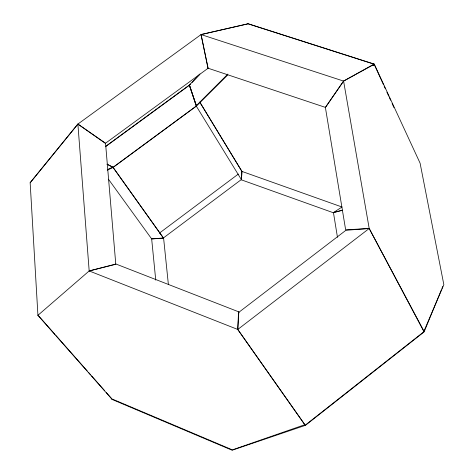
<?xml version="1.0" encoding="UTF-8"?>
<svg xmlns="http://www.w3.org/2000/svg" width="474" height="474" viewBox="0 0 474 474"><rect width="100%" height="100%" fill="white"/><g stroke="black" fill="none" stroke-linecap="round" stroke-linejoin="round"><path stroke-width="0.71" d="M37.932 315.305L89.177 270.944L115.946 264.018L238.541 311.774L237.764 329.46L304.782 424.722L232.396 449.873L111.55 398.747L37.932 315.305L30.152 182.691L77.89 124.064L201.059 34.566L247.914 23.783L373.968 64.138L373.062 65.276M342.447 210.255L333.216 212.702L241.462 179.871L241.906 171.398L199.85 102.141M199.779 102.194L241.906 171.398L241.462 179.871M441.365 289.851L424.117 331.901L305.463 425.326L232.758 450.016M441.922 288.494L442.757 286.462M325.389 107.462L343.591 81.084L374.318 64.251L420.094 163.174L443.848 284.696L423.94 331.154L369.199 228.498L345.647 229.819L325.389 107.462L343.591 81.084L373.968 64.138M373.151 65.187L374.045 64.043L248.009 23.7M373.411 65.388L374.318 64.251M30.158 182.804L77.89 124.064L105.542 143.219L208.116 68.232L325.502 107.42M115.792 264.285L105.542 143.219M190.548 84.076L189.529 85.142L196.343 106.188L241.337 179.563L163.37 237.972L151.662 238.914L108.451 179.208M192.071 82.47L199.193 74.993M105.518 146.46L189.274 85.148L199.951 73.968M196.147 105.803L227.87 74.074M227.787 74.862L196.556 105.945L189.274 85.148M333.216 212.702L341.961 207.031M159.329 233.178L238.363 174.047M105.69 146.513L189.44 85.207L196.313 106.099L112.575 167.701L107.231 170.202M107.088 164.324L113.073 167.423L196.313 106.099M107.515 169.568L112.877 167.079L163.37 237.972M342.524 210.183L333.435 212.494L337.47 237.344M105.394 143.391L77.89 124.064L89.177 270.944L115.087 264.462M247.76 23.913L201.059 34.566L207.985 68.274M168.383 284.501L163.613 238.209L151.662 238.914L155.739 280.104M241.906 171.398L341.861 206.96M89.177 270.944L237.764 329.46L305.22 425.178L423.952 331.693L369.199 228.498L343.591 81.084L201.059 34.566L208.116 68.232M111.479 399.173L232.29 450.3M107.011 164.111L112.877 167.079M239.009 312.526L238.541 311.774M37.973 315.18L55.037 334.502M56.015 335.604L87.216 370.941M88.679 372.594L90.629 374.804M91.606 375.906L104.772 390.813M106.229 392.472L111.597 398.545M113.073 167.423L163.613 238.209M374.045 64.043L383.537 84.805M384.153 86.144L385.38 88.822M386.908 92.175L388.745 96.192M389.361 97.531L390.582 100.21M392.116 103.557L393.953 107.574M238.813 312.319L237.764 329.46L369.199 228.498L345.907 230.287L238.813 312.319"/></g></svg>
